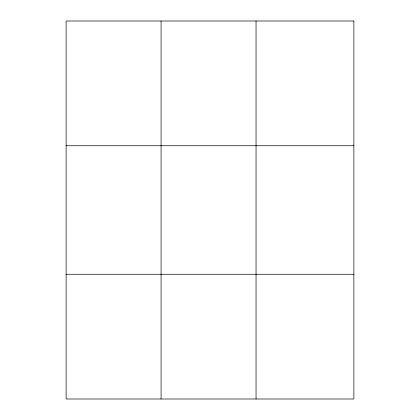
<?xml version="1.0" encoding="UTF-8"?>
<svg xmlns="http://www.w3.org/2000/svg" width="420" height="420" viewBox="0 0 420 420"><rect width="100%" height="100%" fill="white"/><g stroke="black" fill="none" stroke-linecap="round" stroke-linejoin="round"><path stroke-width="0.63" d="M161.081 21L161.081 399M256.043 21L256.043 399M66.124 145.74L353.876 145.74M66.124 274.26L353.876 274.26M353.876 21L353.876 399L66.124 399L66.124 21L353.876 21"/></g></svg>
